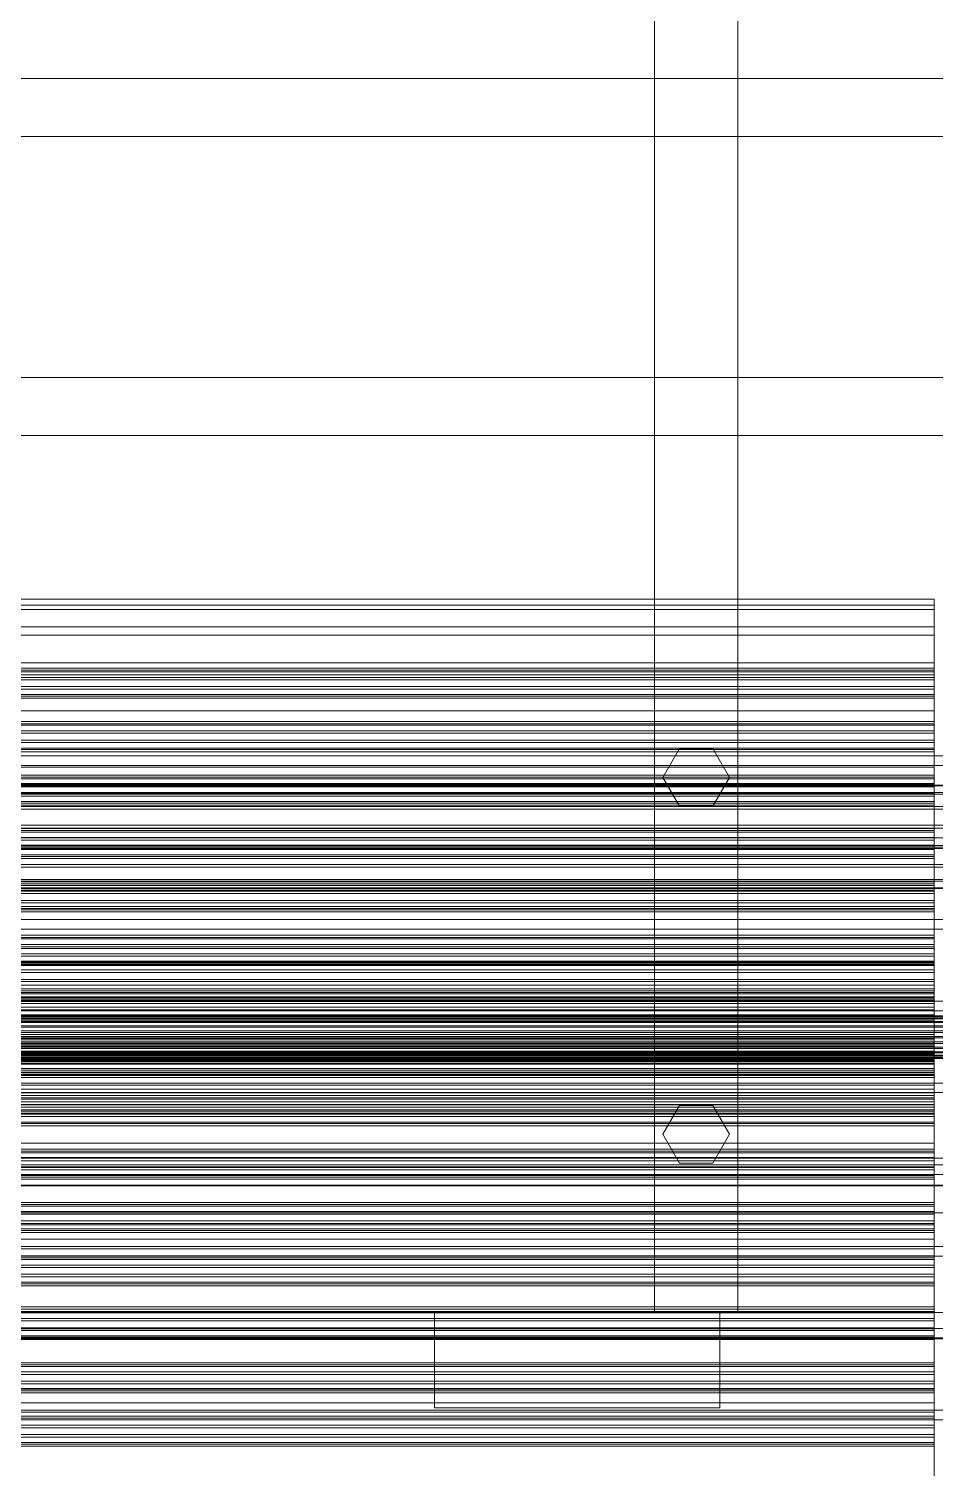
# Model space of a CAD drawing. Header units: millimetres. Extents: x -1970 to 59977, y -65068 to 6837.
# Drawn here: x 869 to 1250, y -32765 to -32160 of the extents above; entities that cross this region are included whole.
import ezdxf

# ---------------------------------------------------------------- set-up
doc = ezdxf.new("R2010")
doc.units = ezdxf.units.MM
for name, color, linetype, lineweight in [('frontal_C03', 7, 'Continuous', 0), ('frontal_C03-dry', 7, 'Continuous', 0), ('frontal_tolva', 7, 'Continuous', 0)]:
    doc.layers.add(name, color=color, linetype=linetype, lineweight=lineweight)

msp = doc.modelspace()

# ---------------------------------------------------------------- linework, layer by layer
at = {"layer": 'frontal_C03'}
for p, q in [((-1300, -32181.172), (1300, -32181.172)), ((1300, -32205.534), (-1300, -32205.534)), ((1300, -32306.935), (-1300, -32306.935)), ((-1300, -32331.296), (1300, -32331.296)), ((1250, -32400.062), (-1250, -32400.062)), ((1250, -32402.554), (1250, -32400.062)), ((1250, -32400.062), (1250, -32404.381)), ((1250, -32402.554), (-1250, -32402.554)), ((1250, -32404.381), (-1250, -32404.381)), ((1250, -32411.687), (1250, -32402.554)), ((1250, -32404.381), (1250, -32415.216)), ((1250, -32411.687), (-1250, -32411.687)), ((1250, -32426.838), (1250, -32411.687)), ((1250, -32415.216), (-1250, -32415.216)), ((1250, -32415.216), (1250, -32431.828)), ((1250, -32426.838), (-1250, -32426.838)), ((1250, -32429.109), (-1250, -32429.109)), ((1250, -32429.991), (-1250, -32429.991)), ((1250, -32430.644), (-1250, -32430.644)), ((1250, -32431.828), (-1250, -32431.828)), ((1250, -32446.975), (1250, -32426.838)), ((1250, -32429.991), (1250, -32429.109)), ((1250, -32429.109), (1250, -32430.644)), ((1250, -32432.952), (1250, -32429.991)), ((1250, -32430.644), (1250, -32434.009)), ((1250, -32431.828), (1250, -32453.087)), ((1250, -32432.952), (-1250, -32432.952)), ((-1250, -32434.009), (1250, -32434.009)), ((1250, -32436.861), (-1250, -32436.861)), ((1250, -32437.918), (-1250, -32437.918)), ((1250, -32436.861), (1250, -32432.952)), ((1250, -32434.009), (1250, -32437.918)), ((1250, -32440.226), (1250, -32436.861)), ((1250, -32437.918), (1250, -32440.879)), ((1250, -32440.226), (-1250, -32440.226)), ((1250, -32440.879), (-1250, -32440.879)), ((1250, -32441.761), (-1250, -32441.761)), ((1250, -32441.761), (1250, -32440.226)), ((1250, -32440.879), (1250, -32441.761)), ((1250, -32446.975), (-1250, -32446.975)), ((1250, -32470.726), (1250, -32446.975)), ((1250, -32451.567), (-1250, -32451.567)), ((1250, -32452.448), (-1250, -32452.448)), ((1250, -32453.087), (-1250, -32453.087)), ((1250, -32453.102), (-1250, -32453.102)), ((1250, -32455.409), (-1250, -32455.409)), ((-1250, -32456.467), (1250, -32456.467)), ((1250, -32452.448), (1250, -32451.567)), ((1250, -32451.567), (1250, -32453.102)), ((1250, -32455.409), (1250, -32452.448)), ((1250, -32453.087), (1250, -32477.542)), ((1250, -32453.102), (1250, -32456.467)), ((1250, -32459.319), (1250, -32455.409)), ((1250, -32456.467), (1250, -32460.376)), ((1250, -32459.319), (-1250, -32459.319)), ((1250, -32460.376), (-1250, -32460.376)), ((1250, -32462.683), (-1250, -32462.683)), ((1250, -32462.683), (1250, -32459.319)), ((1250, -32460.376), (1250, -32463.337)), ((1250, -32464.218), (1250, -32462.683)), ((1250, -32463.337), (-1250, -32463.337)), ((1250, -32464.218), (-1250, -32464.218)), ((1250, -32463.337), (1250, -32464.218)), ((1250, -32470.726), (-1250, -32470.726)), ((1250, -32474.025), (-1250, -32474.025)), ((1250, -32474.906), (-1250, -32474.906)), ((1250, -32496.472), (1250, -32470.726)), ((1250, -32474.906), (1250, -32474.025)), ((1250, -32474.025), (1250, -32475.56)), ((1250, -32477.867), (1250, -32474.906)), ((1570, -32478.303), (-1570, -32478.303)), ((1570, -32478.562), (-1570, -32478.562)), ((1250, -32475.56), (-1250, -32475.56)), ((-1250, -32477.542), (1250, -32477.542)), ((1250, -32477.867), (-1250, -32477.867)), ((-1250, -32478.924), (1250, -32478.924)), ((1250, -32475.56), (1250, -32478.924)), ((1250, -32477.542), (1250, -32503.528)), ((1250, -32481.776), (1250, -32477.867)), ((1250, -32478.924), (1250, -32482.834)), ((1570, -32481.347), (-1570, -32481.347)), ((1570, -32482.085), (-1570, -32482.085)), ((1250, -32481.776), (-1250, -32481.776)), ((1250, -32482.834), (-1250, -32482.834)), ((1250, -32485.141), (-1250, -32485.141)), ((1250, -32485.795), (-1250, -32485.795)), ((1250, -32486.676), (-1250, -32486.676)), ((1250, -32485.141), (1250, -32481.776)), ((1250, -32482.834), (1250, -32485.795)), ((1250, -32486.676), (1250, -32485.141)), ((1250, -32485.795), (1250, -32486.676)), ((1570, -32487.231), (-1570, -32487.231)), ((1570, -32488.335), (-1570, -32488.335)), ((-1570, -32495.059), (1570, -32495.059)), ((1570, -32496.361), (-1570, -32496.361)), ((1250, -32496.472), (-1250, -32496.472)), ((1250, -32496.482), (-1250, -32496.482)), ((1250, -32497.364), (-1250, -32497.364)), ((1250, -32498.017), (-1250, -32498.017)), ((1250, -32522.458), (1250, -32496.472)), ((1250, -32497.364), (1250, -32496.482)), ((1250, -32496.482), (1250, -32498.017)), ((1250, -32500.325), (1250, -32497.364)), ((1250, -32498.017), (1250, -32501.382)), ((1570, -32503.639), (-1570, -32503.639)), ((1570, -32504.941), (-1570, -32504.941)), ((1250, -32500.325), (-1250, -32500.325)), ((-1250, -32501.382), (1250, -32501.382)), ((1250, -32503.528), (-1250, -32503.528)), ((1250, -32504.234), (-1250, -32504.234)), ((1250, -32504.234), (1250, -32500.325)), ((1250, -32501.382), (1250, -32505.291)), ((1250, -32503.528), (1250, -32529.274)), ((1250, -32507.599), (1250, -32504.234)), ((1250, -32505.291), (-1250, -32505.291)), ((1250, -32507.599), (-1250, -32507.599)), ((1250, -32508.252), (-1250, -32508.252)), ((1250, -32509.134), (-1250, -32509.134)), ((1250, -32505.291), (1250, -32508.252)), ((1250, -32509.134), (1250, -32507.599)), ((1250, -32508.252), (1250, -32509.134)), ((1570, -32511.665), (-1570, -32511.665)), ((1570, -32512.769), (-1570, -32512.769)), ((1570, -32517.915), (-1570, -32517.915)), ((1570, -32518.653), (-1570, -32518.653)), ((1570, -32521.438), (-1570, -32521.438)), ((1570, -32521.697), (-1570, -32521.697)), ((1250, -32518.94), (-1250, -32518.94)), ((1250, -32519.821), (-1250, -32519.821)), ((1250, -32520.475), (-1250, -32520.475)), ((1250, -32522.458), (-1250, -32522.458)), ((1250, -32522.782), (-1250, -32522.782)), ((1250, -32519.821), (1250, -32518.94)), ((1250, -32518.94), (1250, -32520.475)), ((1250, -32522.782), (1250, -32519.821)), ((1250, -32520.475), (1250, -32523.84)), ((1250, -32546.913), (1250, -32522.458)), ((1250, -32526.692), (1250, -32522.782)), ((-1250, -32523.84), (1250, -32523.84)), ((1250, -32526.692), (-1250, -32526.692)), ((1250, -32527.749), (-1250, -32527.749)), ((1250, -32529.274), (-1250, -32529.274)), ((1250, -32523.84), (1250, -32527.749)), ((1250, -32530.056), (1250, -32526.692)), ((1250, -32527.749), (1250, -32530.71)), ((1250, -32529.274), (1250, -32553.025)), ((1250, -32530.056), (-1250, -32530.056)), ((1250, -32530.71), (-1250, -32530.71)), ((1250, -32531.591), (-1250, -32531.591)), ((1250, -32531.591), (1250, -32530.056)), ((1250, -32530.71), (1250, -32531.591)), ((1250, -32541.398), (-1250, -32541.398)), ((1250, -32542.279), (1250, -32541.398)), ((1250, -32541.398), (1250, -32542.932)), ((1250, -32542.279), (-1250, -32542.279)), ((1250, -32542.932), (-1250, -32542.932)), ((1250, -32545.24), (-1250, -32545.24)), ((-1250, -32546.297), (1250, -32546.297)), ((1250, -32546.913), (-1250, -32546.913)), ((1250, -32545.24), (1250, -32542.279)), ((1250, -32542.932), (1250, -32546.297)), ((1250, -32549.149), (1250, -32545.24)), ((1250, -32546.297), (1250, -32550.207)), ((1250, -32568.172), (1250, -32546.913)), ((1250, -32549.149), (-1250, -32549.149)), ((1250, -32550.207), (-1250, -32550.207)), ((-1250, -32552.223), (1250, -32552.223)), ((1250, -32552.514), (-1250, -32552.514)), ((1250, -32553.025), (-1250, -32553.025)), ((1250, -32553.167), (-1250, -32553.167)), ((-1250, -32553.605), (1250, -32553.605)), ((1250, -32552.514), (1250, -32549.149)), ((1250, -32550.207), (1250, -32553.167)), ((1250, -32553.605), (1250, -32552.223)), ((1250, -32552.223), (1250, -32553.02)), ((1250, -32554.049), (1250, -32552.514)), ((1250, -32553.02), (1250, -32555.943)), ((1250, -32553.025), (1250, -32573.162)), ((1250, -32553.167), (1250, -32554.049)), ((1250, -32557.072), (1250, -32553.605)), ((1250, -32554.049), (-1250, -32554.049)), ((-1250, -32555.943), (1250, -32555.943)), ((-1250, -32557.072), (1250, -32557.072)), ((1250, -32555.943), (1250, -32560.791)), ((1250, -32562.388), (1250, -32557.072)), ((-1250, -32560.791), (1250, -32560.791)), ((-1250, -32562.388), (1250, -32562.388)), ((1250, -32563.855), (-1250, -32563.855)), ((1250, -32564.737), (-1250, -32564.737)), ((1250, -32565.39), (-1250, -32565.39)), ((1250, -32560.791), (1250, -32567.235)), ((1250, -32569.191), (1250, -32562.388)), ((1250, -32564.737), (1250, -32563.855)), ((1250, -32563.855), (1250, -32565.39)), ((1250, -32567.697), (1250, -32564.737)), ((1250, -32565.39), (1250, -32568.755)), ((-1250, -32567.235), (1250, -32567.235)), ((1250, -32567.697), (-1250, -32567.697)), ((1250, -32568.172), (-1250, -32568.172)), ((-1250, -32568.755), (1250, -32568.755)), ((-1250, -32569.191), (1250, -32569.191)), ((1250, -32571.607), (-1250, -32571.607)), ((1250, -32567.235), (1250, -32574.835)), ((1250, -32571.607), (1250, -32567.697)), ((1250, -32584.784), (1250, -32568.172)), ((1250, -32568.755), (1250, -32572.664)), ((1250, -32577.017), (1250, -32569.191)), ((1250, -32574.972), (1250, -32571.607)), ((-1268, -32575.209), (1268, -32575.209)), ((-1268, -32575.433), (1268, -32575.433)), ((-1268, -32575.597), (1268, -32575.597)), ((-1268, -32576.255), (1268, -32576.255)), ((-1268, -32576.572), (1268, -32576.572)), ((-1268, -32577.619), (1268, -32577.619)), ((1250, -32572.664), (-1250, -32572.664)), ((1250, -32573.162), (-1250, -32573.162)), ((-1250, -32574.835), (1250, -32574.835)), ((1250, -32574.972), (-1250, -32574.972)), ((1250, -32575.625), (-1250, -32575.625)), ((1250, -32576.506), (-1250, -32576.506)), ((1250, -32577.017), (-1250, -32577.017)), ((1250, -32572.664), (1250, -32575.625)), ((1250, -32573.162), (1250, -32588.313)), ((1250, -32574.835), (1250, -32583.074)), ((1250, -32576.506), (1250, -32574.972)), ((1250, -32575.625), (1250, -32576.506)), ((1250, -32585.332), (1250, -32577.017)), ((-1268, -32578.068), (1268, -32578.068)), ((-1268, -32579.431), (1268, -32579.431)), ((-1268, -32579.981), (1268, -32579.981)), ((-1268, -32581.568), (1268, -32581.568)), ((1268, -32582.182), (-1268, -32582.182)), ((-1268, -32583.886), (1268, -32583.886)), ((-1250, -32583.074), (1250, -32583.074)), ((1250, -32583.074), (1250, -32591.389)), ((-1268, -32584.521), (1268, -32584.521)), ((-1268, -32586.224), (1268, -32586.224)), ((-1268, -32586.838), (1268, -32586.838)), ((-1268, -32588.425), (1268, -32588.425)), ((-1268, -32588.975), (1268, -32588.975)), ((1250, -32584.784), (-1250, -32584.784)), ((-1250, -32585.332), (1250, -32585.332)), ((1250, -32586.313), (-1250, -32586.313)), ((1250, -32587.194), (-1250, -32587.194)), ((1250, -32587.848), (-1250, -32587.848)), ((1250, -32588.313), (-1250, -32588.313)), ((1250, -32595.619), (1250, -32584.784)), ((1250, -32593.571), (1250, -32585.332)), ((1250, -32587.194), (1250, -32586.313)), ((1250, -32586.313), (1250, -32587.848)), ((1250, -32590.155), (1250, -32587.194)), ((1250, -32587.848), (1250, -32591.212)), ((1250, -32588.313), (1250, -32597.446)), ((-1268, -32590.339), (1268, -32590.339)), ((-1268, -32590.788), (1268, -32590.788)), ((-1268, -32591.834), (1268, -32591.834)), ((-1268, -32592.151), (1268, -32592.151)), ((-1268, -32592.809), (1268, -32592.809)), ((-1268, -32592.973), (1268, -32592.973)), ((-1268, -32593.197), (1268, -32593.197)), ((1250, -32590.155), (-1250, -32590.155)), ((-1250, -32591.212), (1250, -32591.212)), ((-1250, -32591.389), (1250, -32591.389)), ((-1250, -32593.571), (1250, -32593.571)), ((1250, -32594.065), (-1250, -32594.065)), ((1250, -32595.122), (-1250, -32595.122)), ((1250, -32595.619), (-1250, -32595.619)), ((1250, -32594.065), (1250, -32590.155)), ((1250, -32591.212), (1250, -32595.122)), ((1250, -32591.389), (1250, -32599.215)), ((1250, -32601.171), (1250, -32593.571)), ((1250, -32597.429), (1250, -32594.065)), ((1250, -32595.122), (1250, -32598.083)), ((1250, -32599.938), (1250, -32595.619)), ((1250, -32597.429), (-1250, -32597.429)), ((1250, -32597.446), (-1250, -32597.446)), ((1250, -32598.083), (-1250, -32598.083)), ((1250, -32598.964), (-1250, -32598.964)), ((-1250, -32599.215), (1250, -32599.215)), ((1250, -32599.938), (-1250, -32599.938)), ((-1250, -32601.171), (1250, -32601.171)), ((1250, -32598.964), (1250, -32597.429)), ((1250, -32597.446), (1250, -32599.938)), ((1250, -32598.083), (1250, -32598.964)), ((1250, -32599.215), (1250, -32606.018)), ((1250, -32607.615), (1250, -32601.171)), ((-1250, -32606.018), (1250, -32606.018)), ((-1250, -32607.615), (1250, -32607.615)), ((1250, -32606.018), (1250, -32611.334)), ((1250, -32612.463), (1250, -32607.615)), ((1250, -32608.77), (-1250, -32608.77)), ((1250, -32609.652), (-1250, -32609.652)), ((1250, -32610.305), (-1250, -32610.305)), ((-1250, -32611.334), (1250, -32611.334)), ((-1250, -32612.463), (1250, -32612.463)), ((1250, -32612.613), (-1250, -32612.613)), ((-1250, -32613.67), (1250, -32613.67)), ((1250, -32609.652), (1250, -32608.77)), ((1250, -32608.77), (1250, -32610.305)), ((1250, -32612.613), (1250, -32609.652)), ((1250, -32610.305), (1250, -32613.67)), ((1250, -32611.334), (1250, -32614.801)), ((1250, -32615.386), (1250, -32612.463)), ((1250, -32616.522), (1250, -32612.613)), ((1250, -32613.67), (1250, -32617.579)), ((-1250, -32614.801), (1250, -32614.801)), ((-1250, -32615.386), (1250, -32615.386)), ((-1250, -32616.183), (1250, -32616.183)), ((1250, -32616.522), (-1250, -32616.522)), ((1250, -32617.579), (-1250, -32617.579)), ((1250, -32619.887), (-1250, -32619.887)), ((1250, -32614.801), (1250, -32616.183)), ((1250, -32616.183), (1250, -32615.386)), ((1250, -32619.887), (1250, -32616.522)), ((1250, -32617.579), (1250, -32620.54)), ((1250, -32621.422), (1250, -32619.887)), ((1250, -32620.54), (-1250, -32620.54)), ((1250, -32621.422), (-1250, -32621.422)), ((1250, -32620.54), (1250, -32621.422)), ((1250, -32631.228), (-1250, -32631.228)), ((1250, -32632.109), (-1250, -32632.109)), ((1250, -32632.109), (1250, -32631.228)), ((1250, -32631.228), (1250, -32632.763)), ((1250, -32635.07), (1250, -32632.109)), ((-1500, -32635.017), (1500, -32635.017)), ((1250, -32632.763), (-1250, -32632.763)), ((1250, -32635.07), (-1250, -32635.07)), ((-1250, -32636.128), (1250, -32636.128)), ((1250, -32632.763), (1250, -32636.128)), ((1250, -32638.98), (1250, -32635.07)), ((1250, -32636.128), (1250, -32640.037)), ((1250, -32638.98), (-1250, -32638.98)), ((1250, -32640.037), (-1250, -32640.037)), ((1250, -32642.345), (-1250, -32642.345)), ((1250, -32642.998), (-1250, -32642.998)), ((1250, -32643.879), (-1250, -32643.879)), ((1250, -32642.345), (1250, -32638.98)), ((1250, -32640.037), (1250, -32642.998)), ((1250, -32643.879), (1250, -32642.345)), ((1250, -32642.998), (1250, -32643.879)), ((1500, -32646.426), (-1500, -32646.426)), ((1500, -32646.711), (-1500, -32646.711)), ((1250, -32653.686), (-1250, -32653.686)), ((1250, -32654.567), (-1250, -32654.567)), ((1250, -32655.221), (-1250, -32655.221)), ((1250, -32654.567), (1250, -32653.686)), ((1250, -32653.686), (1250, -32655.221)), ((1250, -32657.528), (1250, -32654.567)), ((1250, -32655.221), (1250, -32658.585)), ((-1500, -32658.119), (1500, -32658.119)), ((1250, -32657.528), (-1250, -32657.528)), ((-1250, -32658.585), (1250, -32658.585)), ((1250, -32661.437), (-1250, -32661.437)), ((1250, -32662.495), (-1250, -32662.495)), ((1250, -32661.437), (1250, -32657.528)), ((1250, -32658.585), (1250, -32662.495)), ((1250, -32664.802), (1250, -32661.437)), ((1250, -32662.495), (1250, -32665.456)), ((1250, -32664.802), (-1250, -32664.802)), ((1250, -32665.456), (-1250, -32665.456)), ((1250, -32666.337), (-1250, -32666.337)), ((1250, -32666.337), (1250, -32664.802)), ((1250, -32665.456), (1250, -32666.337)), ((1250, -32676.143), (-1250, -32676.143)), ((1250, -32677.025), (-1250, -32677.025)), ((1250, -32677.678), (-1250, -32677.678)), ((1250, -32679.986), (-1250, -32679.986)), ((1250, -32677.025), (1250, -32676.143)), ((1250, -32676.143), (1250, -32677.678)), ((1250, -32679.986), (1250, -32677.025)), ((1250, -32677.678), (1250, -32681.043)), ((1250, -32683.895), (1250, -32679.986)), ((-1250, -32681.043), (1250, -32681.043)), ((1250, -32683.895), (-1250, -32683.895)), ((1250, -32684.952), (-1250, -32684.952)), ((1250, -32681.043), (1250, -32684.952)), ((1250, -32687.26), (1250, -32683.895)), ((1250, -32684.952), (1250, -32687.913)), ((1250, -32687.26), (-1250, -32687.26)), ((1250, -32687.913), (-1250, -32687.913)), ((1250, -32688.795), (-1250, -32688.795)), ((1250, -32688.795), (1250, -32687.26)), ((1250, -32687.913), (1250, -32688.795)), ((1250, -32698.601), (-1250, -32698.601)), ((1250, -32699.482), (1250, -32698.601)), ((1250, -32698.601), (1250, -32700.136)), ((1250, -32699.482), (-1250, -32699.482)), ((1250, -32700.136), (-1250, -32700.136)), ((1250, -32702.443), (-1250, -32702.443)), ((-1250, -32703.501), (1250, -32703.501)), ((1250, -32702.443), (1250, -32699.482)), ((1250, -32700.136), (1250, -32703.501)), ((1250, -32706.353), (1250, -32702.443)), ((1250, -32703.501), (1250, -32707.41)), ((1250, -32706.353), (-1250, -32706.353)), ((1250, -32707.41), (-1250, -32707.41)), ((1250, -32709.717), (-1250, -32709.717)), ((1250, -32710.371), (-1250, -32710.371)), ((1250, -32709.717), (1250, -32706.353)), ((1250, -32707.41), (1250, -32710.371)), ((1250, -32711.252), (1250, -32709.717)), ((1250, -32710.371), (1250, -32711.252)), ((1250, -32711.252), (-1250, -32711.252)), ((1250, -32721.059), (-1250, -32721.059)), ((1250, -32721.94), (-1250, -32721.94)), ((1250, -32722.593), (-1250, -32722.593)), ((1250, -32721.94), (1250, -32721.059)), ((1250, -32721.059), (1250, -32722.593)), ((1250, -32724.901), (1250, -32721.94)), ((1250, -32722.593), (1250, -32725.958)), ((1250, -32724.901), (-1250, -32724.901)), ((-1250, -32725.958), (1250, -32725.958)), ((1250, -32728.81), (-1250, -32728.81)), ((1250, -32728.81), (1250, -32724.901)), ((1250, -32725.958), (1250, -32729.868)), ((1250, -32732.175), (1250, -32728.81)), ((1250, -32729.868), (-1250, -32729.868)), ((1250, -32732.175), (-1250, -32732.175)), ((1250, -32732.828), (-1250, -32732.828)), ((1250, -32733.71), (-1250, -32733.71)), ((1250, -32729.868), (1250, -32732.828)), ((1250, -32733.71), (1250, -32732.175)), ((1250, -32732.828), (1250, -32733.71)), ((1250, -32743.516), (-1250, -32743.516)), ((1250, -32744.398), (-1250, -32744.398)), ((1250, -32745.051), (-1250, -32745.051)), ((1250, -32744.398), (1250, -32743.516)), ((1250, -32743.516), (1250, -32745.051)), ((1250, -32747.358), (1250, -32744.398)), ((1250, -32745.051), (1250, -32748.416)), ((1250, -32747.358), (-1250, -32747.358)), ((-1250, -32748.416), (1250, -32748.416)), ((1250, -32751.268), (-1250, -32751.268)), ((1250, -32752.325), (-1250, -32752.325)), ((1250, -32751.268), (1250, -32747.358)), ((1250, -32748.416), (1250, -32752.325)), ((1250, -32754.633), (1250, -32751.268)), ((1250, -32752.325), (1250, -32755.286)), ((1250, -32754.633), (-1250, -32754.633)), ((1250, -32755.286), (-1250, -32755.286)), ((1250, -32756.167), (-1250, -32756.167)), ((1250, -32756.167), (1250, -32754.633)), ((1250, -32755.286), (1250, -32756.167))]:
    msp.add_line(p, q, dxfattribs=at)
at = {"layer": 'frontal_C03-dry'}
for p, q in [((-1290, -32466), (1290, -32466)), ((1290, -32470), (-1290, -32470)), ((1290, -32500.375), (-1290, -32500.375)), ((-1290, -32504.375), (1290, -32504.375)), ((1290, -32534.75), (-1290, -32534.75)), ((-1290, -32538.75), (1290, -32538.75)), ((1250, -32560), (-1250, -32560)), ((1250, -32594.375), (1250, -32560)), ((1250, -32566), (1250, -32560)), ((1290, -32569.125), (-1290, -32569.125)), ((-1250, -32566), (1250, -32566)), ((-1250, -32570), (1250, -32570)), ((1250, -32566), (1250, -32600.375)), ((1250, -32570), (1250, -32566)), ((1250, -32570), (1250, -32604.375)), ((-1290, -32573.125), (1290, -32573.125)), ((-1250, -32594.375), (1250, -32594.375)), ((1250, -32600.375), (1250, -32594.375)), ((1250, -32628.75), (1250, -32594.375)), ((1250, -32600.375), (-1250, -32600.375)), ((1250, -32604.375), (1250, -32600.375)), ((1250, -32600.375), (1250, -32634.75)), ((1290, -32603.5), (-1290, -32603.5)), ((-1290, -32607.5), (1290, -32607.5)), ((1250, -32604.375), (-1250, -32604.375)), ((1250, -32604.375), (1250, -32638.75)), ((-1250, -32628.75), (1250, -32628.75)), ((1250, -32634.75), (1250, -32628.75)), ((1250, -32663.125), (1250, -32628.75)), ((1290, -32637.875), (-1290, -32637.875)), ((1250, -32634.75), (-1250, -32634.75)), ((1250, -32638.75), (1250, -32634.75)), ((1250, -32634.75), (1250, -32669.125)), ((-1290, -32641.875), (1290, -32641.875)), ((1250, -32638.75), (-1250, -32638.75)), ((1250, -32638.75), (1250, -32673.125)), ((-1250, -32663.125), (1250, -32663.125)), ((1250, -32669.125), (1250, -32663.125)), ((1250, -32697.5), (1250, -32663.125)), ((1290, -32672.25), (-1290, -32672.25)), ((1250, -32669.125), (-1250, -32669.125)), ((1250, -32673.125), (-1250, -32673.125)), ((1250, -32673.125), (1250, -32669.125)), ((1250, -32669.125), (1250, -32703.5)), ((1250, -32673.125), (1250, -32707.5)), ((-1290, -32676.25), (1290, -32676.25)), ((-1250, -32697.5), (1250, -32697.5)), ((1250, -32703.5), (1250, -32697.5)), ((1250, -32731.875), (1250, -32697.5)), ((1250, -32703.5), (-1250, -32703.5)), ((1250, -32707.5), (1250, -32703.5)), ((1250, -32703.5), (1250, -32737.875)), ((1290, -32706.625), (-1290, -32706.625)), ((-1290, -32710.625), (1290, -32710.625)), ((1250, -32707.5), (-1250, -32707.5)), ((1250, -32707.5), (1250, -32741.875)), ((-1250, -32731.875), (1250, -32731.875)), ((1250, -32737.875), (1250, -32731.875)), ((1250, -32766.25), (1250, -32731.875)), ((1290, -32741), (-1290, -32741)), ((1250, -32737.875), (-1250, -32737.875)), ((1250, -32741.875), (1250, -32737.875)), ((1250, -32737.875), (1250, -32772.25)), ((-1290, -32745), (1290, -32745)), ((1250, -32741.875), (-1250, -32741.875)), ((1250, -32741.875), (1250, -32776.25))]:
    msp.add_line(p, q, dxfattribs=at)
at = {"layer": 'frontal_tolva'}
for p, q in [((1132.5, -32700), (1132.5, -31730)), ((1167.5, -32700), (1167.5, -31730)), ((1136, -32475), (1143, -32462.876)), ((1143, -32462.876), (1157, -32462.876)), ((1157, -32462.876), (1164, -32475)), ((1143, -32487.124), (1136, -32475)), ((1164, -32475), (1157, -32487.124)), ((1157, -32487.124), (1143, -32487.124)), ((1136, -32625), (1143, -32612.876)), ((1143, -32612.876), (1157, -32612.876)), ((1157, -32612.876), (1164, -32625)), ((1143, -32637.124), (1136, -32625)), ((1164, -32625), (1157, -32637.124)), ((1157, -32637.124), (1143, -32637.124)), ((-1821.5, -32700), (1821.5, -32700)), ((-1725, -32700), (1725, -32700)), ((1160, -32700), (1040, -32700)), ((1040, -32740), (1040, -32700)), ((1167.5, -32700), (1132.5, -32700)), ((1160, -32740), (1160, -32700)), ((-1821.5, -32711), (1821.5, -32711)), ((1160, -32740), (1040, -32740))]:
    msp.add_line(p, q, dxfattribs=at)

doc.saveas('drawing.dxf')
